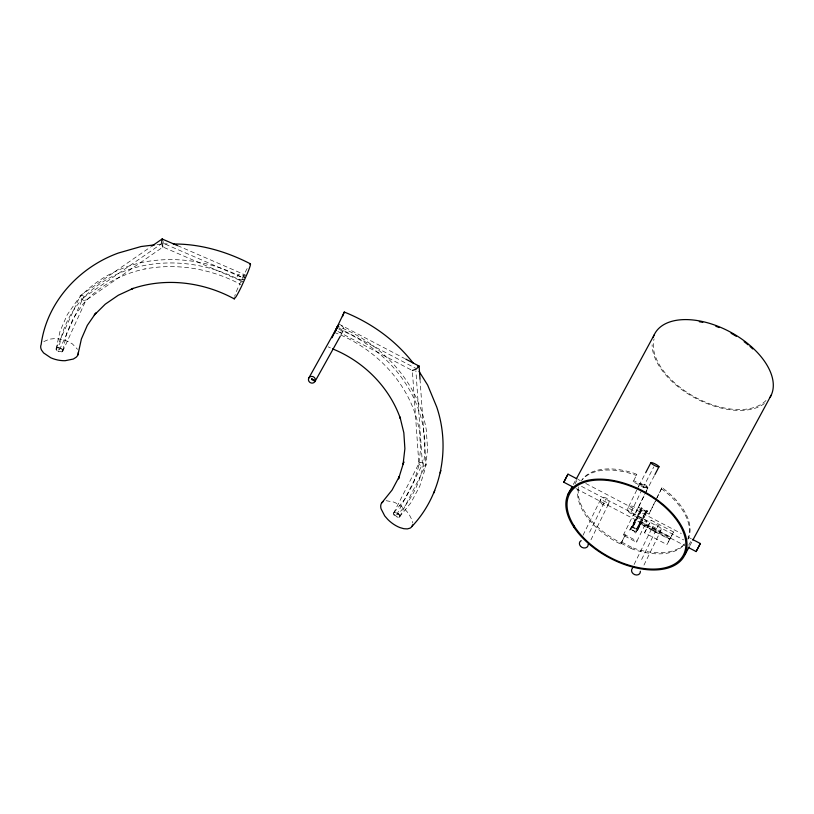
<?xml version="1.0" encoding="UTF-8"?>
<svg xmlns="http://www.w3.org/2000/svg" width="814" height="814" viewBox="0 0 814 814"><rect width="100%" height="100%" fill="white"/><g stroke="black" fill="none" stroke-linecap="round" stroke-linejoin="round"><path stroke-width="0.61" stroke-dasharray="4.07 3.05" d="M56.095 349.145L60.043 331.257L67.236 314.743L77.89 299.41C94.77 279.884 118.447 267.409 143.539 262.118L143.813 262.067C177.35 255.81 212.627 261.65 242.684 277.655M57.886 347.588L56.583 348.26A3.592 1.933 12.4 0 0 56.532 350.183L57.804 350.946A3.541 1.821 24.5 0 1 57.886 347.588L59.544 347.873A3.541 1.821 24.5 0 1 62.82 350.885A3.541 1.821 24.5 0 1 59.463 351.75L57.804 350.946M62.963 350.244L66.667 333.313L73.352 318.162L82.804 304.324C98.84 285.775 121.327 273.931 145.146 268.915L144.882 268.966C177.503 262.83 211.732 268.885 240.873 284.554M177.523 245.604L245.197 274.939L244.922 275.773M644.515 532.834L651.119 520.238L673.544 532L670.288 538.481L666.941 544.586L644.515 532.834L651.119 520.238M242.938 279.955L243.254 279.182M640.496 524.124L641.676 521.896L670.807 537.24L669.668 539.397L640.496 524.124L641.066 523.107M669.657 539.407L670.817 537.189M243.986 278.022L244.342 277.187M241.656 282.244L242.023 281.42M243.976 277.503L244.332 276.699M56.319 348.27L80.21 295.767M59.503 349.806L83.089 297.985L162.586 242.989L242.745 277.727M62.698 351.353L85.979 300.193M635.103 522.822L632.631 527.513L637.515 518.294M645.003 513.471L645.777 511.619L641.819 509.625M647.812 526.536L635.256 519.953L631.776 527.055L637.606 530.118L647.405 510.856L646.438 510.347L643.436 516.595M244.658 276.007L245.197 275M583.038 535.246L600.651 499.318L608.719 503.551L590.018 541.717M589.611 532.183L605.83 499.104M633.15 481.796L633.74 480.698L647.791 488.054L647.191 489.153L633.15 481.796L636.823 474.409L634.9 473.575A60.785 34.514 28.4 0 0 581.43 480.657M636.762 490.059L628.052 507.834L636.121 512.067L644.841 494.281M637.311 488.939L638.939 485.612M630.952 512.271L641.89 489.947M623.259 535.276L633.689 514.112L646.865 521.031L636.436 542.185L623.259 535.276L623.85 534.177L637.036 541.086L636.436 542.185M655.494 500.885L648.972 514.092L637.83 508.251L647.791 488.054M645.38 493.172L647.018 489.845M578.5 486.894A60.785 34.514 28.4 0 0 618.355 542.948L620.756 543.976L625.254 534.92L621.377 542.897L618.955 541.849A60.785 34.514 28.4 0 1 578.805 486.914M637.606 530.118L641.086 523.005M648.972 514.092L655.443 500.885M661.965 487.688L655.982 499.786L661.965 487.688L662.769 488.186A60.785 34.514 28.4 0 1 687.983 539.051M634.096 564.509L652.686 526.587L660.754 530.82L643.264 566.513M641.646 559.462L657.865 526.383M641.666 521.906L635.632 533.099L634.666 532.59L635.154 531.715L631.145 529.619L630.667 530.494L629.802 530.036L641.574 507.794L642.49 508.363L639.438 514.499M632.804 526.312L630.667 530.494L631.237 529.436L635.235 531.532L634.666 532.59L636.802 528.408M641.574 510.317L637.362 518.518M635.632 533.099L647.405 510.856M393.6 513.115L419.068 463.176M396.662 514.886L422.456 464.285L415.893 370.838M399.715 516.656L425.844 465.394M632.407 527.004L634.869 522.293M636.416 529.1L643.609 515.394M641.371 520.614L643.833 515.903M654.354 475.651L647.883 488.085A4.558 0.824 27.5 0 1 643.538 486.63A4.558 0.824 27.5 0 1 639.865 483.913L645.075 473.89M642.979 487.728L653.784 466.941M242.796 279.812L243.142 279.141M634.727 522.507L637.25 517.694M638.725 524.613L641.259 519.8M638.99 525.213L641.513 520.4M641.117 522.903L641.524 522.15L670.736 537.372M647.791 526.638C646.143 529.649 649.501 523.402 647.842 526.434M631.776 527.055L641.574 507.794M637.128 517.979L639.601 513.298M639.112 524.928L636.64 529.609L636.884 529.1L632.875 526.994M573.31 484.462L575.722 480.006M575.02 483.872L576.831 480.525M636.823 474.409L636.233 475.508L634.31 474.684A60.785 34.514 28.4 0 0 582.173 479.914M633.689 514.112L633.089 515.211L646.275 522.13L646.865 521.031M637.83 508.251L638.43 507.153L649.562 512.993M620.787 543.996L621.754 542.134M629.802 530.036L635.256 519.953M621.123 543.223L631.094 548.453L631.684 547.344L633.404 548.087A60.785 34.514 28.4 0 0 684.778 543.732M688.715 545.156L691.737 539.58M689.824 545.685L692.236 541.218M639.865 483.913L639.967 483.719A4.558 0.824 27.5 0 1 644.322 485.185A4.558 0.824 27.5 0 1 647.985 487.891M639.234 514.041L641.422 509.981M643.243 516.137L646.499 510.47M340.903 335.063L343.376 330.637A3.541 3.317 29.2 0 0 341.056 325.661M640.872 511.07L642.439 508.251M644.871 513.166L645.777 511.619M673.544 532L666.941 544.586M394.017 512.606L405.27 498.616L413.522 483.109L418.569 466.687L420.604 448.962L419.464 431.237C412.026 385.907 377.004 348.697 334.788 332.6M398.565 513.929L399.409 515.384A3.592 1.75 38.8 0 1 399.084 517.266L398.005 517.175A3.541 1.832 27 0 0 398.565 513.929L396.978 513.013A3.541 1.832 27 0 0 393.406 513.553A3.541 1.832 27 0 0 396.337 516.758L398.005 517.175M399.45 516.992L411.019 502.614L419.739 486.223L425.437 468.019L427.584 449.308L426.271 429.782C418.457 382.315 381.898 343.233 337.698 326.292M160.958 248.423L85.653 300.519L83.771 300.417A3.744 1.842 40.2 0 1 81.502 298.891L80.159 296.835A3.449 1.699 40.2 0 1 80.535 295.441L150.641 246.937M43.814 341.565L49.501 339.153L53.968 338.685A18.875 10.134 12.4 0 1 68.325 341.646L72.344 343.864L77.534 349.328M80.535 295.441L82.407 295.543A3.744 1.842 40.2 0 1 84.687 297.069L86.03 299.135A3.449 1.699 40.2 0 1 85.653 300.519M157.082 244.556L161.986 243.946M163.217 243.803L169.526 243.935M386.121 500.691L393.549 502.014A18.875 9.188 38.8 0 1 405.596 510.052L408.75 513.665L412.444 520.868A19.77 9.626 38.8 0 1 412.759 523.005M58.893 347.71L62.515 349.206A3.592 1.933 12.4 0 1 62.475 351.139L58.72 351.445M631.094 548.453L632.814 549.196A60.785 34.514 28.4 0 0 684.94 543.956M163.96 247.446L242.399 281.43A127.259 107.194 18.2 0 0 58.781 350.071M328.215 346.856L330.382 347.863M396.988 516.971L394.057 514.204A3.592 1.75 38.8 0 1 394.383 512.332L397.7 513.369M338.939 324.084L404.609 358.506M338.319 327.747L415.72 368.315M337.891 331.502L411.253 369.953M578.001 479.395L580.219 480.555M585.765 483.465L681.287 533.526M688.013 537.057L691.371 538.817M581.511 486.365L683.648 539.906M575.986 488.593L684.9 545.685M640.771 523.656L669.932 538.939M621.723 542.124L631.684 547.344M661.375 488.787L662.169 489.285A60.785 34.514 28.4 0 1 687.85 539.122M163.278 241.575L163.431 242.592M420.004 378.998L426.037 464.967M412.505 372.802L418.874 463.604M343.376 330.637A3.541 3.317 29.2 0 1 337.912 331.237M338.929 329.405A127.259 110.582 26.8 0 1 397.436 514.692M242.969 279.294A3.541 2.656 20.8 0 1 237.566 277.747A3.541 2.656 20.8 0 1 239.835 274.145A3.541 2.656 20.8 0 1 244.058 277.554M247.13 268.579A18.875 1.384 -65.2 0 0 243.172 276.282L237.169 289.631A19.77 1.455 -65.2 0 0 234.686 296.255M638.614 486.538A4.558 3.755 26.1 0 1 644.769 484.422A4.558 3.755 26.1 0 1 646.418 490.628M764.346 403.561A65.853 37.393 28.4 0 1 696.285 398.626A65.853 37.393 28.4 0 1 652.116 344.8M765.974 400.519A64.581 36.671 28.4 0 1 694.454 396.835A64.581 36.671 28.4 0 1 654.08 338.848M420.105 462.566L419.485 462.82A3.449 1.72 11.2 0 0 418.935 464.082L420.441 465.466A3.744 1.872 11.2 0 0 423.127 466.157L425.427 465.75A3.449 1.72 11.2 0 0 425.987 464.489L424.47 463.105A3.744 1.872 11.2 0 0 421.784 462.413L420.105 462.566M653.154 530.504A4.558 3.755 26.1 0 0 660.754 530.82A4.558 3.755 26.1 0 0 656.247 524.796A4.558 3.755 26.1 0 0 653.154 530.504M601.119 503.235A4.558 3.755 26.1 0 0 608.719 503.551A4.558 3.755 26.1 0 0 604.212 497.517A4.558 3.755 26.1 0 0 601.119 503.235M628.52 511.752A4.558 3.755 26.1 0 0 636.121 512.067A4.558 3.755 26.1 0 0 631.613 506.033A4.558 3.755 26.1 0 0 628.52 511.752"/><path stroke-width="1.22" d="M411.935 526.444C441.646 495.146 450.478 447.517 436.711 406.959L427.635 385.053L419.088 371.408M413.339 363.288C395.563 340.242 371.204 322.832 344.281 312.037L342.46 316.626M77.9 354.884L81.38 339.011L87.312 325.366L95.849 312.993L94.271 315.059L105.25 304.192L118.325 295.228L133.14 288.4L131.38 289.031C165.079 277.086 203.134 281.919 234.249 298.88L235.989 296.815A18.875 1.384 -65.2 0 0 241.504 286.436L247.507 273.087A19.77 1.455 -65.2 0 0 250.478 264.581L250.417 263.838C226.668 251.557 200.183 243.783 173.301 244.007M440.16 472.893L440.903 470.543M433.984 492.826L434.737 490.425M572.659 486.853L563.787 482.203L565.445 478.876L568.019 474.165L576.892 478.815M688.268 547.446L696.112 551.566L700.345 543.518L692.5 539.407M700.345 543.518L696.112 551.566M335.063 331.888L335.663 330.545M336.823 328.347L337.698 326.292L335.673 330.342L338.298 325.203M332.031 337.739L344.281 312.037M336.07 329.985L336.457 329.161M335.368 331.471L335.704 330.779M405.718 359.086L419.078 366.086L416.31 369.027L412.362 370.543M338.309 325.397L335.999 329.782M645.655 472.781L650.966 462.566A4.558 0.824 27.5 0 1 655.311 464.031A4.558 0.824 27.5 0 1 658.984 466.737L654.934 474.531M566.005 477.818L567.969 474.206M565.811 478.551L563.837 482.163M567.887 494.505L572.11 486.691M576.332 478.886L654.151 334.961M685.001 554.609L689.224 546.794M692.836 540.099L771.265 395.065M658.984 466.737L658.882 466.931A4.558 0.824 27.5 0 1 654.527 465.476A4.558 0.824 27.5 0 1 650.864 462.759M308.821 378.011L337.2 327.157M314.998 381.501A3.541 3.317 29.2 0 0 311.782 376.383A3.541 3.317 29.2 0 0 308.954 381.39A3.541 3.317 29.2 0 0 314.998 381.501L340.283 336.172M381.532 503.144L392.083 490.028L399.287 476.505L398.524 478.907L403.836 461.813L403.093 464.163L404.884 448.646L403.836 432.783L399.989 416.992L400.488 418.813C389.397 387.026 363.624 361.375 332.55 348.86M177.523 245.604L162.128 239.001L161.65 242.338L162.81 246.947M249.806 264.296L250.417 263.838M151.689 246.215L162.128 239.001M417.674 366.239L419.078 366.086M154.619 244.861L141.117 246.52L118.406 253.022C79.029 267.226 46.683 302.279 41.158 344.515A19.77 10.613 12.4 0 0 41.524 350.071L43.58 352.91L50.722 357.753A18.875 10.134 12.4 0 0 65.089 360.714L73.341 359.045L76.19 357.224A19.77 10.613 12.4 0 0 78.358 352.187M162.362 239.031L162.861 239.886M234.188 298.138L234.249 298.88M419.118 366.351L420.004 378.998M336.793 328.836A3.541 3.317 29.2 0 1 338.421 325.946M412.586 524.877A19.77 9.626 38.8 0 1 410.093 528.133L407.346 528.907L403.876 528.713L399.918 527.584A18.875 9.188 38.8 0 1 387.871 519.536L384.717 515.923L381.023 508.719A19.77 9.626 38.8 0 1 383.374 501.455M588.166 544.281A4.558 3.755 26.1 0 1 581.99 547.395A4.558 3.755 26.1 0 1 581.176 540.618M640.343 571.265A4.558 3.755 26.1 0 1 634.706 574.633A4.558 3.755 26.1 0 1 632.509 568.182M653.255 337.24A65.853 37.393 28.4 0 1 728.286 330.952A65.853 37.393 28.4 0 1 770.125 397.212M699.277 321.693A64.581 36.671 28.4 0 1 702.777 322.395M715.821 326.251A64.581 36.671 28.4 0 1 719.138 327.543M731.074 333.262A64.581 36.671 28.4 0 1 736.273 336.314M744.149 341.717A64.581 36.671 28.4 0 1 748.086 344.841M749.989 346.459A64.581 36.671 28.4 0 1 752.736 348.952M311.864 378.836L311.528 379.456L314.214 380.86L314.56 380.24L311.864 378.836M574.002 525.742A64.581 36.671 28.4 0 0 676.872 562.525A64.581 36.671 28.4 0 0 628.459 485.398A64.581 36.671 28.4 0 0 574.002 525.742M574.023 527.391A65.853 37.393 28.4 0 0 678.968 562.393A65.853 37.393 28.4 0 0 626.332 483.882A65.853 37.393 28.4 0 0 574.023 527.391"/></g></svg>
